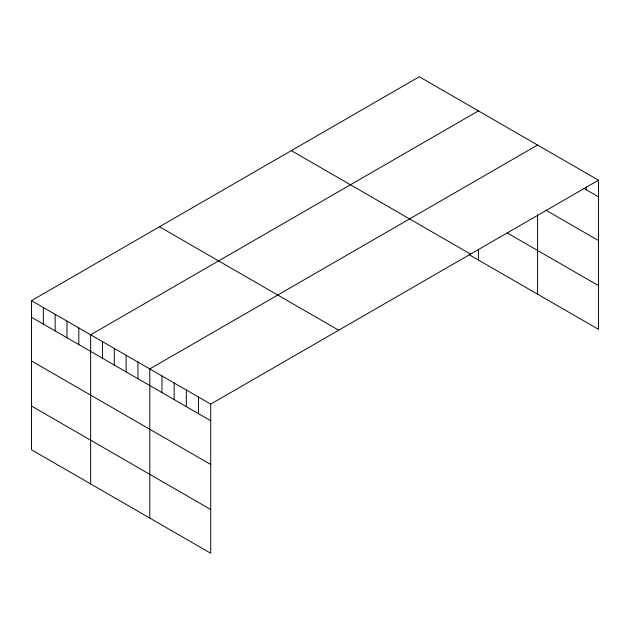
<?xml version="1.0" encoding="UTF-8"?>
<svg xmlns="http://www.w3.org/2000/svg" width="630" height="630" viewBox="0 0 630 630"><rect width="100%" height="100%" fill="white"/><g stroke="black" fill="none" stroke-linecap="round" stroke-linejoin="round"><path stroke-width="0.94" d="M598.5 180.219L210.711 404.106L210.711 553.25L31.5 449.781L31.5 300.644L419.289 76.75L598.5 180.219L598.5 329.356L469.137 254.67M478.43 110.896L90.641 334.782L90.641 483.927M537.571 145.042L149.782 368.928L149.782 518.073M583.876 188.386L598.5 196.836M545.69 210.081L598.5 240.566M507.15 232.887L598.5 285.626M291.32 150.633L470.531 254.103M159.469 226.761L338.68 330.222M31.5 300.644L210.711 404.106M31.5 317.252L210.711 420.722M31.5 360.99L210.711 464.452M31.5 406.043L210.711 509.512M586.317 186.866L586.317 189.795M537.571 214.775L537.571 294.178M478.43 249.346L478.43 260.04M198.529 397.073L198.529 413.682M186.338 390.033L186.338 406.649M174.156 383.001L174.156 399.609M161.965 375.96L161.965 392.577M137.954 362.1L137.954 378.709M126.126 355.273L126.126 371.881M114.298 348.445L114.298 365.053M102.469 341.61L102.469 358.226M78.813 327.954L78.813 344.571M66.985 321.127L66.985 337.743M55.157 314.299L55.157 330.907M43.328 307.471L43.328 324.08"/></g></svg>
